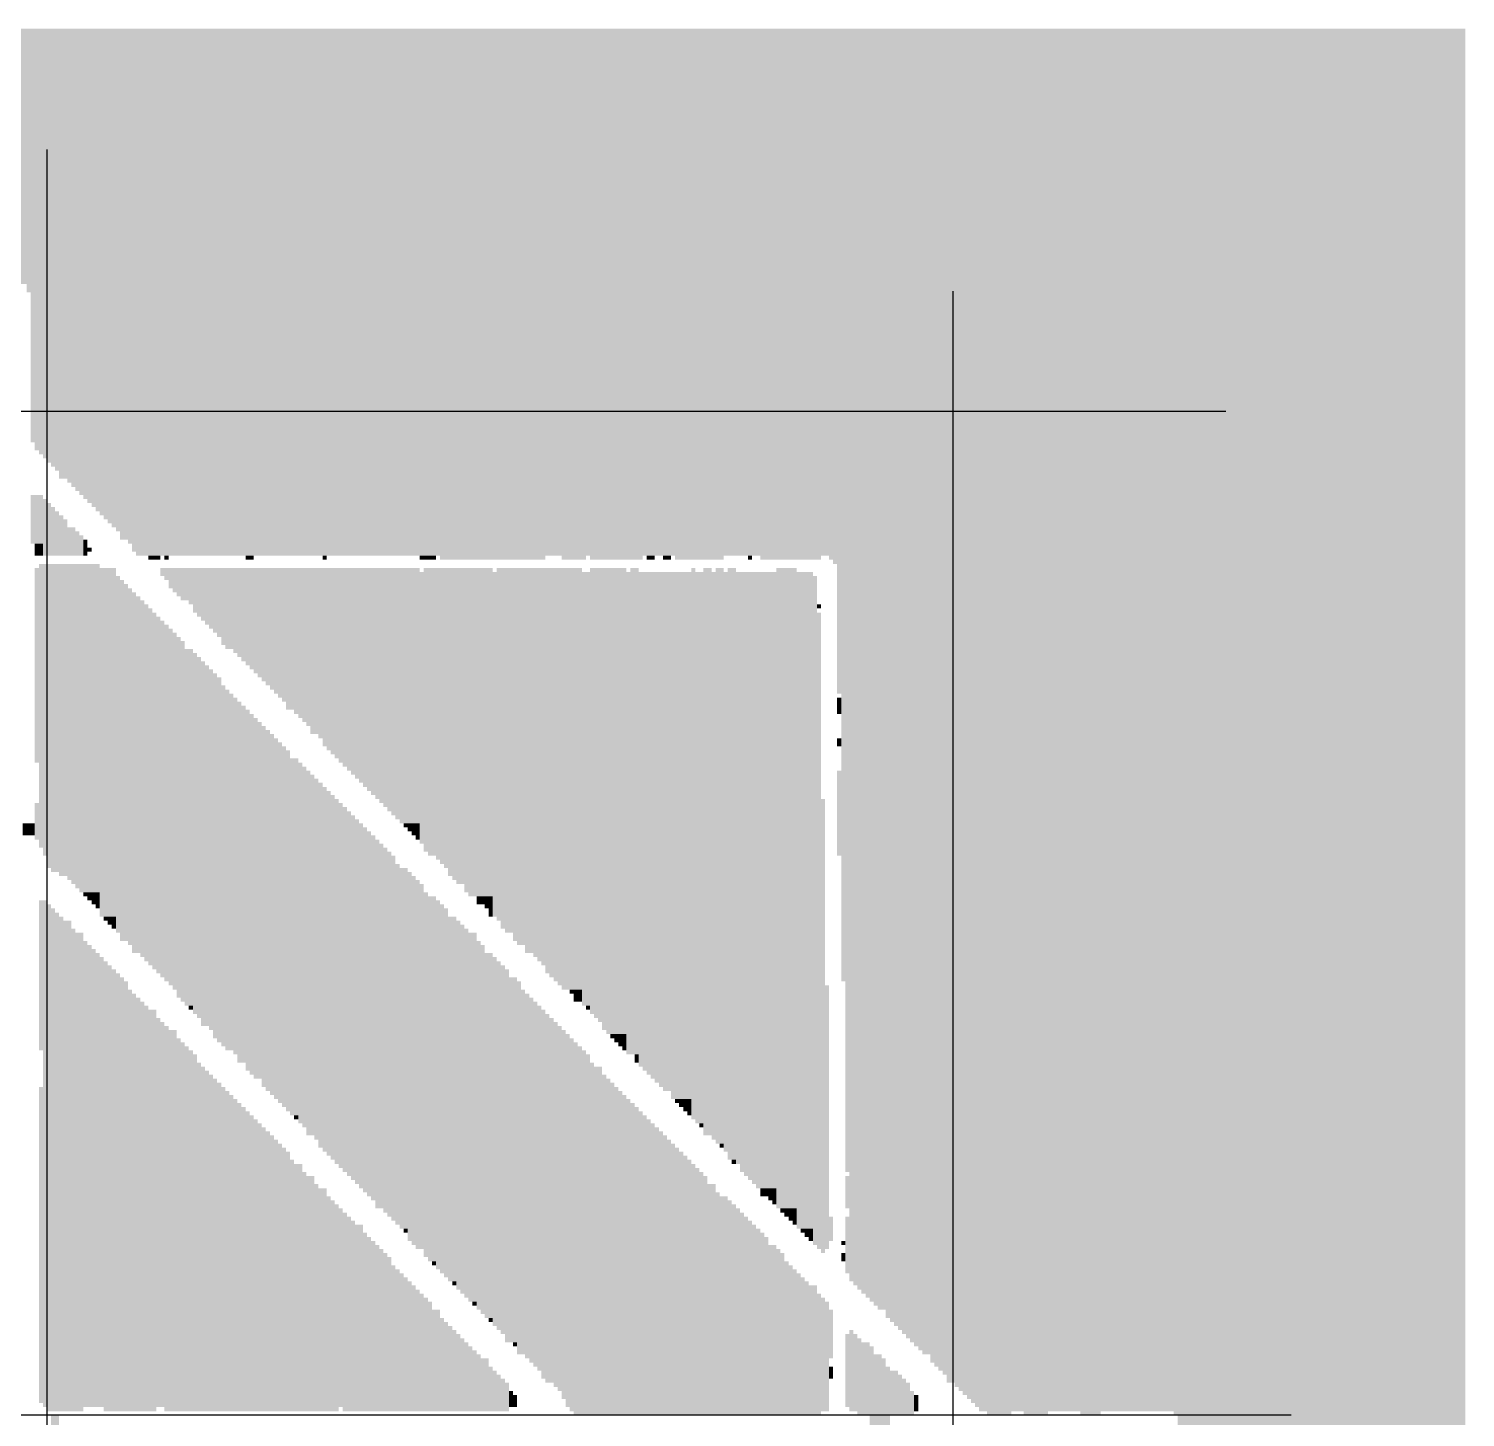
# Model space of a CAD drawing. Extents: x 0 to 19.7, y 0 to 11.
# Drawn here: x 17.126 to 19.7, y 8.194 to 10.681 of the extents above; entities that cross this region are included whole.
import ezdxf

# ---------------------------------------------------------------- set-up
doc = ezdxf.new("R2010")
doc.units = 0
doc.layers.get('0').update_dxf_attribs({"linetype": 'CONTINUOUS'})
doc.layers.add('1', color=1, linetype='CONTINUOUS')

# ---------------------------------------------------------------- blocks, each defined once
blk = doc.blocks.new('*U0')
at = {"color": 7}
for points in [[(0, 1471), (2713, 1471), (0, 1452), (2713, 1452)], [(313, 1452), (2713, 1452), (313, 1450), (2713, 1450)], [(314, 1450), (2713, 1450), (314, 1438), (2713, 1438)], [(315, 1438), (2713, 1438), (315, 1428), (2713, 1428)], [(1341, 1428), (2713, 1428), (1341, 1408), (2713, 1408)], [(2358, 1408), (2713, 1408), (2358, 1406), (2713, 1406)], [(2359, 1406), (2713, 1406), (2359, 1369), (2713, 1369)], [(2360, 1369), (2713, 1369), (2360, 1367), (2713, 1367)], [(2361, 1367), (2713, 1367), (2361, 1366), (2713, 1366)], [(2362, 1366), (2713, 1366), (2362, 1365), (2713, 1365)], [(2363, 1365), (2713, 1365), (2363, 1364), (2713, 1364)], [(2364, 1364), (2713, 1364), (2364, 1363), (2713, 1363)], [(2365, 1363), (2713, 1363), (2365, 1362), (2713, 1362)], [(2366, 1362), (2713, 1362), (2366, 1360), (2713, 1360)], [(2368, 1360), (2713, 1360), (2368, 1359), (2713, 1359)], [(2369, 1359), (2713, 1359), (2369, 1358), (2713, 1358)], [(2370, 1358), (2713, 1358), (2370, 1357), (2713, 1357)], [(2359, 1356), (2362, 1356), (2359, 1344), (2362, 1344)], [(2362, 1355), (2363, 1355), (2362, 1341), (2363, 1341)], [(2371, 1357), (2713, 1357), (2371, 1356), (2713, 1356)], [(2372, 1356), (2713, 1356), (2372, 1355), (2713, 1355)], [(2373, 1355), (2713, 1355), (2373, 1354), (2713, 1354)], [(2363, 1354), (2364, 1354), (2363, 1341), (2364, 1341)], [(2364, 1353), (2365, 1353), (2364, 1341), (2365, 1341)], [(2365, 1352), (2366, 1352), (2365, 1341), (2366, 1341)], [(2366, 1351), (2367, 1351), (2366, 1341), (2367, 1341)], [(2374, 1354), (2713, 1354), (2374, 1353), (2713, 1353)], [(2375, 1353), (2713, 1353), (2375, 1352), (2713, 1352)], [(2376, 1352), (2713, 1352), (2376, 1351), (2713, 1351)], [(2377, 1351), (2713, 1351), (2377, 1350), (2713, 1350)], [(2367, 1350), (2368, 1350), (2367, 1341), (2368, 1341)], [(2368, 1348), (2370, 1348), (2368, 1341), (2370, 1341)], [(2378, 1350), (2713, 1350), (2378, 1349), (2713, 1349)], [(2379, 1349), (2713, 1349), (2379, 1348), (2713, 1348)], [(2380, 1348), (2713, 1348), (2380, 1347), (2713, 1347)], [(2360, 1344), (2362, 1344), (2360, 1341), (2362, 1341)], [(2370, 1347), (2371, 1347), (2370, 1341), (2371, 1341)], [(2371, 1346), (2372, 1346), (2371, 1341), (2372, 1341)], [(2372, 1345), (2373, 1345), (2372, 1341), (2373, 1341)], [(2381, 1347), (2713, 1347), (2381, 1345), (2713, 1345)], [(2383, 1345), (2713, 1345), (2383, 1344), (2713, 1344)], [(2384, 1344), (2713, 1344), (2384, 1342), (2713, 1342)], [(2373, 1343), (2374, 1343), (2373, 1342), (2374, 1342)], [(2385, 1342), (2713, 1342), (2385, 1341), (2713, 1341)], [(2388, 1341), (2391, 1341), (2388, 1340), (2391, 1340)], [(2392, 1341), (2393, 1341), (2392, 1340), (2393, 1340)], [(2412, 1341), (2414, 1341), (2412, 1340), (2414, 1340)], [(2431, 1341), (2432, 1341), (2431, 1340), (2432, 1340)], [(2455, 1341), (2459, 1341), (2455, 1340), (2459, 1340)], [(2460, 1341), (2486, 1341), (2460, 1340), (2486, 1340)], [(2490, 1341), (2496, 1341), (2490, 1340), (2496, 1340)], [(2497, 1341), (2510, 1341), (2497, 1340), (2510, 1340)], [(2511, 1341), (2513, 1341), (2511, 1340), (2513, 1340)], [(2515, 1341), (2517, 1341), (2515, 1340), (2517, 1340)], [(2518, 1341), (2530, 1341), (2518, 1340), (2530, 1340)], [(2536, 1341), (2537, 1341), (2536, 1340), (2537, 1340)], [(2539, 1341), (2554, 1341), (2539, 1340), (2554, 1340)], [(2556, 1341), (2713, 1341), (2556, 1340), (2713, 1340)], [(2360, 1338), (2361, 1338), (2360, 1290), (2361, 1290)], [(2361, 1339), (2376, 1339), (2361, 1269), (2376, 1269)], [(2376, 1338), (2380, 1338), (2376, 1252), (2380, 1252)], [(2391, 1338), (2455, 1338), (2391, 1336), (2455, 1336)], [(2455, 1337), (2456, 1337), (2455, 1270), (2456, 1270)], [(2456, 1338), (2473, 1338), (2456, 1268), (2473, 1268)], [(2473, 1337), (2474, 1337), (2473, 1252), (2474, 1252)], [(2474, 1338), (2495, 1338), (2474, 1251), (2495, 1251)], [(2495, 1337), (2497, 1337), (2495, 1230), (2497, 1230)], [(2497, 1338), (2506, 1338), (2497, 1228), (2506, 1228)], [(2506, 1337), (2507, 1337), (2506, 1218), (2507, 1218)], [(2507, 1338), (2509, 1338), (2507, 1218), (2509, 1218)], [(2509, 1337), (2522, 1337), (2509, 1215), (2522, 1215)], [(2522, 1338), (2523, 1338), (2522, 1202), (2523, 1202)], [(2523, 1337), (2525, 1337), (2523, 1201), (2525, 1201)], [(2525, 1338), (2527, 1338), (2525, 1198), (2527, 1198)], [(2527, 1337), (2528, 1337), (2527, 1197), (2528, 1197)], [(2528, 1338), (2530, 1338), (2528, 1196), (2530, 1196)], [(2530, 1337), (2531, 1337), (2530, 1194), (2531, 1194)], [(2531, 1338), (2533, 1338), (2531, 1192), (2533, 1192)], [(2533, 1337), (2543, 1337), (2533, 1191), (2543, 1191)], [(2543, 1338), (2548, 1338), (2543, 1180), (2548, 1180)], [(2548, 1337), (2552, 1337), (2548, 1175), (2552, 1175)], [(2557, 1340), (2713, 1340), (2557, 1339), (2713, 1339)], [(2558, 1339), (2713, 1339), (2558, 1307), (2713, 1307)], [(2380, 1336), (2381, 1336), (2380, 1248), (2381, 1248)], [(2381, 1335), (2382, 1335), (2381, 1246), (2382, 1246)], [(2382, 1334), (2383, 1334), (2382, 1246), (2383, 1246)], [(2383, 1333), (2384, 1333), (2383, 1245), (2384, 1245)], [(2392, 1336), (2455, 1336), (2392, 1335), (2455, 1335)], [(2393, 1335), (2455, 1335), (2393, 1333), (2455, 1333)], [(2394, 1333), (2455, 1333), (2394, 1332), (2455, 1332)], [(2552, 1336), (2553, 1336), (2552, 1171), (2553, 1171)], [(2384, 1332), (2385, 1332), (2384, 1243), (2385, 1243)], [(2385, 1331), (2386, 1331), (2385, 1243), (2386, 1243)], [(2386, 1330), (2387, 1330), (2386, 1242), (2387, 1242)], [(2395, 1332), (2455, 1332), (2395, 1331), (2455, 1331)], [(2396, 1331), (2455, 1331), (2396, 1330), (2455, 1330)], [(2398, 1330), (2455, 1330), (2398, 1329), (2455, 1329)], [(2387, 1329), (2388, 1329), (2387, 1241), (2388, 1241)], [(2388, 1328), (2389, 1328), (2388, 1240), (2389, 1240)], [(2389, 1327), (2390, 1327), (2389, 1239), (2390, 1239)], [(2390, 1326), (2391, 1326), (2390, 1238), (2391, 1238)], [(2399, 1329), (2455, 1329), (2399, 1327), (2455, 1327)], [(2400, 1327), (2455, 1327), (2400, 1326), (2455, 1326)], [(2401, 1326), (2455, 1326), (2401, 1325), (2455, 1325)], [(2553, 1329), (2554, 1329), (2553, 1328), (2554, 1328)], [(2553, 1327), (2554, 1327), (2553, 1170), (2554, 1170)], [(2391, 1325), (2392, 1325), (2391, 1237), (2392, 1237)], [(2392, 1324), (2393, 1324), (2392, 1236), (2393, 1236)], [(2393, 1323), (2394, 1323), (2393, 1235), (2394, 1235)], [(2402, 1325), (2455, 1325), (2402, 1324), (2455, 1324)], [(2403, 1324), (2455, 1324), (2403, 1323), (2455, 1323)], [(2404, 1323), (2455, 1323), (2404, 1322), (2455, 1322)], [(2394, 1322), (2395, 1322), (2394, 1234), (2395, 1234)], [(2395, 1321), (2396, 1321), (2395, 1232), (2396, 1232)], [(2396, 1320), (2397, 1320), (2396, 1231), (2397, 1231)], [(2405, 1322), (2455, 1322), (2405, 1321), (2455, 1321)], [(2406, 1321), (2455, 1321), (2406, 1319), (2455, 1319)], [(2407, 1319), (2455, 1319), (2407, 1318), (2455, 1318)], [(2397, 1318), (2399, 1318), (2397, 1230), (2399, 1230)], [(2399, 1317), (2400, 1317), (2399, 1228), (2400, 1228)], [(2400, 1316), (2401, 1316), (2400, 1227), (2401, 1227)], [(2409, 1318), (2455, 1318), (2409, 1317), (2455, 1317)], [(2410, 1317), (2455, 1317), (2410, 1316), (2455, 1316)], [(2411, 1316), (2455, 1316), (2411, 1315), (2455, 1315)], [(2401, 1315), (2402, 1315), (2401, 1225), (2402, 1225)], [(2402, 1314), (2403, 1314), (2402, 1225), (2403, 1225)], [(2403, 1313), (2404, 1313), (2403, 1224), (2404, 1224)], [(2404, 1312), (2405, 1312), (2404, 1222), (2405, 1222)], [(2412, 1315), (2455, 1315), (2412, 1314), (2455, 1314)], [(2413, 1314), (2455, 1314), (2413, 1313), (2455, 1313)], [(2414, 1313), (2455, 1313), (2414, 1312), (2455, 1312)], [(2415, 1312), (2455, 1312), (2415, 1311), (2455, 1311)], [(2405, 1311), (2406, 1311), (2405, 1221), (2406, 1221)], [(2406, 1309), (2407, 1309), (2406, 1220), (2407, 1220)], [(2416, 1311), (2455, 1311), (2416, 1310), (2455, 1310)], [(2417, 1310), (2455, 1310), (2417, 1309), (2455, 1309)], [(2418, 1309), (2455, 1309), (2418, 1308), (2455, 1308)], [(2407, 1308), (2408, 1308), (2407, 1219), (2408, 1219)], [(2408, 1307), (2409, 1307), (2408, 1219), (2409, 1219)], [(2409, 1306), (2410, 1306), (2409, 1218), (2410, 1218)], [(2410, 1305), (2411, 1305), (2410, 1216), (2411, 1216)], [(2419, 1308), (2455, 1308), (2419, 1307), (2455, 1307)], [(2420, 1307), (2455, 1307), (2420, 1306), (2455, 1306)], [(2421, 1306), (2455, 1306), (2421, 1305), (2455, 1305)], [(2422, 1305), (2455, 1305), (2422, 1303), (2455, 1303)], [(2558, 1306), (2559, 1306), (2558, 1302), (2559, 1302)], [(2559, 1307), (2713, 1307), (2559, 1236), (2713, 1236)], [(2411, 1304), (2412, 1304), (2411, 1216), (2412, 1216)], [(2412, 1303), (2413, 1303), (2412, 1214), (2413, 1214)], [(2413, 1302), (2414, 1302), (2413, 1213), (2414, 1213)], [(2424, 1303), (2455, 1303), (2424, 1302), (2455, 1302)], [(2425, 1302), (2455, 1302), (2425, 1301), (2455, 1301)], [(2414, 1301), (2415, 1301), (2414, 1212), (2415, 1212)], [(2415, 1300), (2416, 1300), (2415, 1212), (2416, 1212)], [(2416, 1299), (2417, 1299), (2416, 1210), (2417, 1210)], [(2417, 1298), (2418, 1298), (2417, 1209), (2418, 1209)], [(2426, 1301), (2455, 1301), (2426, 1300), (2455, 1300)], [(2427, 1300), (2455, 1300), (2427, 1299), (2455, 1299)], [(2428, 1299), (2455, 1299), (2428, 1297), (2455, 1297)], [(2418, 1297), (2419, 1297), (2418, 1208), (2419, 1208)], [(2419, 1296), (2420, 1296), (2419, 1207), (2420, 1207)], [(2420, 1295), (2421, 1295), (2420, 1206), (2421, 1206)], [(2421, 1294), (2422, 1294), (2421, 1205), (2422, 1205)], [(2430, 1297), (2455, 1297), (2430, 1296), (2455, 1296)], [(2431, 1296), (2455, 1296), (2431, 1294), (2455, 1294)], [(2432, 1294), (2455, 1294), (2432, 1293), (2455, 1293)], [(2558, 1296), (2559, 1296), (2558, 1294), (2559, 1294)], [(2422, 1293), (2423, 1293), (2422, 1204), (2423, 1204)], [(2423, 1291), (2425, 1291), (2423, 1203), (2425, 1203)], [(2433, 1293), (2455, 1293), (2433, 1292), (2455, 1292)], [(2434, 1292), (2455, 1292), (2434, 1291), (2455, 1291)], [(2435, 1291), (2455, 1291), (2435, 1290), (2455, 1290)], [(2425, 1290), (2426, 1290), (2425, 1201), (2426, 1201)], [(2426, 1289), (2427, 1289), (2426, 1200), (2427, 1200)], [(2427, 1288), (2428, 1288), (2427, 1198), (2428, 1198)], [(2428, 1287), (2429, 1287), (2428, 1198), (2429, 1198)], [(2436, 1290), (2455, 1290), (2436, 1289), (2455, 1289)], [(2437, 1289), (2455, 1289), (2437, 1288), (2455, 1288)], [(2438, 1288), (2455, 1288), (2438, 1287), (2455, 1287)], [(2439, 1287), (2455, 1287), (2439, 1286), (2455, 1286)], [(2558, 1288), (2559, 1288), (2558, 1267), (2559, 1267)], [(2429, 1286), (2430, 1286), (2429, 1197), (2430, 1197)], [(2430, 1285), (2431, 1285), (2430, 1195), (2431, 1195)], [(2431, 1284), (2432, 1284), (2431, 1194), (2432, 1194)], [(2440, 1286), (2455, 1286), (2440, 1285), (2455, 1285)], [(2441, 1285), (2455, 1285), (2441, 1284), (2455, 1284)], [(2442, 1284), (2455, 1284), (2442, 1283), (2455, 1283)], [(2360, 1280), (2361, 1280), (2360, 1271), (2361, 1271)], [(2432, 1283), (2433, 1283), (2432, 1193), (2433, 1193)], [(2433, 1282), (2434, 1282), (2433, 1192), (2434, 1192)], [(2434, 1281), (2435, 1281), (2434, 1191), (2435, 1191)], [(2435, 1280), (2436, 1280), (2435, 1190), (2436, 1190)], [(2443, 1283), (2455, 1283), (2443, 1282), (2455, 1282)], [(2444, 1282), (2455, 1282), (2444, 1281), (2455, 1281)], [(2445, 1281), (2455, 1281), (2445, 1280), (2455, 1280)], [(2446, 1280), (2455, 1280), (2446, 1279), (2455, 1279)], [(2554, 1281), (2555, 1281), (2554, 1169), (2555, 1169)], [(2436, 1279), (2437, 1279), (2436, 1189), (2437, 1189)], [(2437, 1278), (2438, 1278), (2437, 1188), (2438, 1188)], [(2438, 1277), (2439, 1277), (2438, 1187), (2439, 1187)], [(2447, 1279), (2455, 1279), (2447, 1278), (2455, 1278)], [(2448, 1278), (2455, 1278), (2448, 1277), (2455, 1277)], [(2449, 1277), (2455, 1277), (2449, 1276), (2455, 1276)], [(2357, 1275), (2360, 1275), (2357, 1272), (2360, 1272)], [(2439, 1276), (2440, 1276), (2439, 1186), (2440, 1186)], [(2440, 1275), (2441, 1275), (2440, 1185), (2441, 1185)], [(2441, 1274), (2442, 1274), (2441, 1184), (2442, 1184)], [(2442, 1273), (2443, 1273), (2442, 1183), (2443, 1183)], [(2450, 1276), (2455, 1276), (2450, 1275), (2455, 1275)], [(2451, 1275), (2455, 1275), (2451, 1274), (2455, 1274)], [(2452, 1274), (2455, 1274), (2452, 1273), (2455, 1273)], [(2453, 1273), (2455, 1273), (2453, 1272), (2455, 1272)], [(2443, 1272), (2444, 1272), (2443, 1182), (2444, 1182)], [(2444, 1271), (2445, 1271), (2444, 1180), (2445, 1180)], [(2445, 1270), (2446, 1270), (2445, 1180), (2446, 1180)], [(2454, 1272), (2455, 1272), (2454, 1271), (2455, 1271)], [(2362, 1269), (2376, 1269), (2362, 1267), (2376, 1267)], [(2363, 1267), (2376, 1267), (2363, 1264), (2376, 1264)], [(2446, 1269), (2447, 1269), (2446, 1179), (2447, 1179)], [(2447, 1268), (2448, 1268), (2447, 1178), (2448, 1178)], [(2448, 1267), (2449, 1267), (2448, 1177), (2449, 1177)], [(2457, 1268), (2473, 1268), (2457, 1267), (2473, 1267)], [(2459, 1267), (2473, 1267), (2459, 1266), (2473, 1266)], [(2460, 1266), (2473, 1266), (2460, 1265), (2473, 1265)], [(2364, 1264), (2376, 1264), (2364, 1263), (2376, 1263)], [(2366, 1263), (2376, 1263), (2366, 1262), (2376, 1262)], [(2449, 1265), (2450, 1265), (2449, 1176), (2450, 1176)], [(2450, 1264), (2452, 1264), (2450, 1175), (2452, 1175)], [(2452, 1263), (2453, 1263), (2452, 1172), (2453, 1172)], [(2461, 1265), (2473, 1265), (2461, 1264), (2473, 1264)], [(2462, 1264), (2473, 1264), (2462, 1262), (2473, 1262)], [(2368, 1262), (2376, 1262), (2368, 1261), (2376, 1261)], [(2369, 1261), (2376, 1261), (2369, 1260), (2376, 1260)], [(2370, 1260), (2376, 1260), (2370, 1259), (2376, 1259)], [(2371, 1259), (2376, 1259), (2371, 1258), (2376, 1258)], [(2453, 1262), (2454, 1262), (2453, 1171), (2454, 1171)], [(2454, 1261), (2455, 1261), (2454, 1170), (2455, 1170)], [(2455, 1260), (2456, 1260), (2455, 1170), (2456, 1170)], [(2463, 1262), (2473, 1262), (2463, 1261), (2473, 1261)], [(2464, 1261), (2473, 1261), (2464, 1260), (2473, 1260)], [(2466, 1260), (2473, 1260), (2466, 1258), (2473, 1258)], [(2361, 1256), (2363, 1256), (2361, 1219), (2363, 1219)], [(2363, 1255), (2364, 1255), (2363, 1130), (2364, 1130)], [(2372, 1258), (2376, 1258), (2372, 1257), (2376, 1257)], [(2373, 1257), (2376, 1257), (2373, 1256), (2376, 1256)], [(2374, 1256), (2376, 1256), (2374, 1255), (2376, 1255)], [(2375, 1255), (2376, 1255), (2375, 1254), (2376, 1254)], [(2456, 1258), (2457, 1258), (2456, 1168), (2457, 1168)], [(2457, 1257), (2459, 1257), (2457, 1167), (2459, 1167)], [(2459, 1256), (2460, 1256), (2459, 1165), (2460, 1165)], [(2460, 1255), (2461, 1255), (2460, 1164), (2461, 1164)], [(2467, 1258), (2473, 1258), (2467, 1257), (2473, 1257)], [(2469, 1257), (2473, 1257), (2469, 1255), (2473, 1255)], [(2471, 1255), (2473, 1255), (2471, 1254), (2473, 1254)], [(2364, 1254), (2365, 1254), (2364, 1130), (2365, 1130)], [(2365, 1253), (2366, 1253), (2365, 1130), (2366, 1130)], [(2366, 1252), (2367, 1252), (2366, 1130), (2367, 1130)], [(2377, 1252), (2380, 1252), (2377, 1251), (2380, 1251)], [(2461, 1254), (2462, 1254), (2461, 1163), (2462, 1163)], [(2462, 1252), (2464, 1252), (2462, 1162), (2464, 1162)], [(2472, 1254), (2473, 1254), (2472, 1252), (2473, 1252)], [(2367, 1251), (2369, 1251), (2367, 1130), (2369, 1130)], [(2369, 1249), (2370, 1249), (2369, 1130), (2370, 1130)], [(2370, 1248), (2372, 1248), (2370, 1130), (2372, 1130)], [(2378, 1251), (2380, 1251), (2378, 1250), (2380, 1250)], [(2379, 1250), (2380, 1250), (2379, 1249), (2380, 1249)], [(2464, 1251), (2465, 1251), (2464, 1160), (2465, 1160)], [(2465, 1250), (2466, 1250), (2465, 1159), (2466, 1159)], [(2466, 1249), (2467, 1249), (2466, 1158), (2467, 1158)], [(2467, 1248), (2469, 1248), (2467, 1157), (2469, 1157)], [(2475, 1251), (2495, 1251), (2475, 1249), (2495, 1249)], [(2476, 1249), (2495, 1249), (2476, 1248), (2495, 1248)], [(2478, 1248), (2495, 1248), (2478, 1246), (2495, 1246)], [(2372, 1246), (2373, 1246), (2372, 1131), (2373, 1131)], [(2373, 1245), (2374, 1245), (2373, 1131), (2374, 1131)], [(2469, 1246), (2470, 1246), (2469, 1155), (2470, 1155)], [(2470, 1245), (2471, 1245), (2470, 1154), (2471, 1154)], [(2479, 1246), (2495, 1246), (2479, 1245), (2495, 1245)], [(2481, 1245), (2495, 1245), (2481, 1243), (2495, 1243)], [(2374, 1244), (2375, 1244), (2374, 1131), (2375, 1131)], [(2375, 1243), (2376, 1243), (2375, 1131), (2376, 1131)], [(2376, 1242), (2377, 1242), (2376, 1131), (2377, 1131)], [(2377, 1241), (2378, 1241), (2377, 1130), (2378, 1130)], [(2471, 1243), (2473, 1243), (2471, 1153), (2473, 1153)], [(2473, 1242), (2474, 1242), (2473, 1151), (2474, 1151)], [(2474, 1241), (2475, 1241), (2474, 1150), (2475, 1150)], [(2483, 1243), (2495, 1243), (2483, 1242), (2495, 1242)], [(2484, 1242), (2495, 1242), (2484, 1241), (2495, 1241)], [(2485, 1241), (2495, 1241), (2485, 1240), (2495, 1240)], [(2378, 1240), (2379, 1240), (2378, 1130), (2379, 1130)], [(2379, 1239), (2380, 1239), (2379, 1130), (2380, 1130)], [(2380, 1238), (2381, 1238), (2380, 1130), (2381, 1130)], [(2475, 1240), (2476, 1240), (2475, 1149), (2476, 1149)], [(2476, 1239), (2477, 1239), (2476, 1147), (2477, 1147)], [(2486, 1240), (2495, 1240), (2486, 1238), (2495, 1238)], [(2487, 1238), (2495, 1238), (2487, 1237), (2495, 1237)], [(2381, 1237), (2382, 1237), (2381, 1130), (2382, 1130)], [(2382, 1236), (2383, 1236), (2382, 1130), (2383, 1130)], [(2383, 1234), (2384, 1234), (2383, 1130), (2384, 1130)], [(2477, 1237), (2479, 1237), (2477, 1147), (2479, 1147)], [(2479, 1236), (2480, 1236), (2479, 1144), (2480, 1144)], [(2480, 1234), (2481, 1234), (2480, 1144), (2481, 1144)], [(2488, 1237), (2495, 1237), (2488, 1236), (2495, 1236)], [(2489, 1236), (2495, 1236), (2489, 1235), (2495, 1235)], [(2490, 1235), (2495, 1235), (2490, 1234), (2495, 1234)], [(2492, 1234), (2495, 1234), (2492, 1233), (2495, 1233)], [(2555, 1235), (2556, 1235), (2555, 1170), (2556, 1170)], [(2560, 1236), (2713, 1236), (2560, 1189), (2713, 1189)], [(2384, 1233), (2385, 1233), (2384, 1130), (2385, 1130)], [(2385, 1232), (2386, 1232), (2385, 1130), (2386, 1130)], [(2386, 1231), (2387, 1231), (2386, 1130), (2387, 1130)], [(2481, 1233), (2482, 1233), (2481, 1143), (2482, 1143)], [(2482, 1232), (2483, 1232), (2482, 1142), (2483, 1142)], [(2483, 1231), (2484, 1231), (2483, 1141), (2484, 1141)], [(2493, 1233), (2495, 1233), (2493, 1231), (2495, 1231)], [(2387, 1230), (2388, 1230), (2387, 1130), (2388, 1130)], [(2388, 1229), (2390, 1229), (2388, 1130), (2390, 1130)], [(2390, 1227), (2391, 1227), (2390, 1131), (2391, 1131)], [(2398, 1230), (2399, 1230), (2398, 1229), (2399, 1229)], [(2484, 1230), (2485, 1230), (2484, 1140), (2485, 1140)], [(2485, 1229), (2486, 1229), (2485, 1138), (2486, 1138)], [(2486, 1228), (2487, 1228), (2486, 1137), (2487, 1137)], [(2487, 1227), (2488, 1227), (2487, 1137), (2488, 1137)], [(2496, 1230), (2497, 1230), (2496, 1229), (2497, 1229)], [(2498, 1228), (2506, 1228), (2498, 1227), (2506, 1227)], [(2499, 1227), (2506, 1227), (2499, 1226), (2506, 1226)], [(2391, 1226), (2392, 1226), (2391, 1131), (2392, 1131)], [(2392, 1225), (2393, 1225), (2392, 1130), (2393, 1130)], [(2393, 1224), (2395, 1224), (2393, 1130), (2395, 1130)], [(2488, 1226), (2489, 1226), (2488, 1136), (2489, 1136)], [(2489, 1225), (2490, 1225), (2489, 1135), (2490, 1135)], [(2490, 1224), (2491, 1224), (2490, 1133), (2491, 1133)], [(2500, 1226), (2506, 1226), (2500, 1224), (2506, 1224)], [(2501, 1224), (2506, 1224), (2501, 1223), (2506, 1223)], [(2395, 1222), (2396, 1222), (2395, 1130), (2396, 1130)], [(2396, 1221), (2397, 1221), (2396, 1130), (2397, 1130)], [(2397, 1220), (2398, 1220), (2397, 1130), (2398, 1130)], [(2491, 1223), (2492, 1223), (2491, 1131), (2492, 1131)], [(2492, 1222), (2493, 1222), (2492, 1130), (2493, 1130)], [(2493, 1221), (2494, 1221), (2493, 1129), (2494, 1129)], [(2494, 1220), (2495, 1220), (2494, 1129), (2495, 1129)], [(2502, 1223), (2506, 1223), (2502, 1222), (2506, 1222)], [(2503, 1222), (2506, 1222), (2503, 1221), (2506, 1221)], [(2504, 1221), (2506, 1221), (2504, 1220), (2506, 1220)], [(2505, 1220), (2506, 1220), (2505, 1219), (2506, 1219)], [(2362, 1219), (2363, 1219), (2362, 1131), (2363, 1131)], [(2398, 1219), (2399, 1219), (2398, 1130), (2399, 1130)], [(2399, 1218), (2400, 1218), (2399, 1130), (2400, 1130)], [(2400, 1216), (2401, 1216), (2400, 1130), (2401, 1130)], [(2495, 1219), (2496, 1219), (2495, 1129), (2496, 1129)], [(2496, 1218), (2497, 1218), (2496, 1129), (2497, 1129)], [(2497, 1216), (2498, 1216), (2497, 1129), (2498, 1129)], [(2508, 1218), (2509, 1218), (2508, 1216), (2509, 1216)], [(2401, 1215), (2402, 1215), (2401, 1130), (2402, 1130)], [(2402, 1214), (2403, 1214), (2402, 1130), (2403, 1130)], [(2403, 1213), (2404, 1213), (2403, 1130), (2404, 1130)], [(2498, 1215), (2500, 1215), (2498, 1129), (2500, 1129)], [(2500, 1213), (2501, 1213), (2500, 1129), (2501, 1129)], [(2510, 1215), (2522, 1215), (2510, 1214), (2522, 1214)], [(2511, 1214), (2522, 1214), (2511, 1213), (2522, 1213)], [(2512, 1213), (2522, 1213), (2512, 1212), (2522, 1212)], [(2361, 1210), (2362, 1210), (2361, 1132), (2362, 1132)], [(2404, 1212), (2405, 1212), (2404, 1130), (2405, 1130)], [(2405, 1211), (2406, 1211), (2405, 1130), (2406, 1130)], [(2406, 1210), (2407, 1210), (2406, 1130), (2407, 1130)], [(2407, 1209), (2408, 1209), (2407, 1130), (2408, 1130)], [(2501, 1212), (2502, 1212), (2501, 1129), (2502, 1129)], [(2502, 1211), (2503, 1211), (2502, 1129), (2503, 1129)], [(2503, 1210), (2504, 1210), (2503, 1129), (2504, 1129)], [(2504, 1209), (2505, 1209), (2504, 1129), (2505, 1129)], [(2513, 1212), (2522, 1212), (2513, 1211), (2522, 1211)], [(2514, 1211), (2522, 1211), (2514, 1210), (2522, 1210)], [(2515, 1210), (2522, 1210), (2515, 1209), (2522, 1209)], [(2517, 1209), (2522, 1209), (2517, 1207), (2522, 1207)], [(2408, 1208), (2409, 1208), (2408, 1130), (2409, 1130)], [(2409, 1207), (2410, 1207), (2409, 1130), (2410, 1130)], [(2410, 1206), (2411, 1206), (2410, 1130), (2411, 1130)], [(2505, 1208), (2506, 1208), (2505, 1129), (2506, 1129)], [(2506, 1207), (2507, 1207), (2506, 1129), (2507, 1129)], [(2507, 1206), (2508, 1206), (2507, 1129), (2508, 1129)], [(2518, 1207), (2522, 1207), (2518, 1206), (2522, 1206)], [(2519, 1206), (2522, 1206), (2519, 1205), (2522, 1205)], [(2411, 1205), (2412, 1205), (2411, 1130), (2412, 1130)], [(2412, 1204), (2413, 1204), (2412, 1130), (2413, 1130)], [(2413, 1203), (2414, 1203), (2413, 1130), (2414, 1130)], [(2414, 1202), (2415, 1202), (2414, 1130), (2415, 1130)], [(2424, 1203), (2425, 1203), (2424, 1202), (2425, 1202)], [(2508, 1205), (2509, 1205), (2508, 1129), (2509, 1129)], [(2509, 1204), (2510, 1204), (2509, 1129), (2510, 1129)], [(2510, 1203), (2511, 1203), (2510, 1129), (2511, 1129)], [(2511, 1202), (2512, 1202), (2511, 1129), (2512, 1129)], [(2520, 1205), (2522, 1205), (2520, 1204), (2522, 1204)], [(2521, 1204), (2522, 1204), (2521, 1203), (2522, 1203)], [(2415, 1201), (2416, 1201), (2415, 1130), (2416, 1130)], [(2416, 1200), (2417, 1200), (2416, 1130), (2417, 1130)], [(2417, 1199), (2418, 1199), (2417, 1130), (2418, 1130)], [(2512, 1201), (2513, 1201), (2512, 1129), (2513, 1129)], [(2513, 1200), (2514, 1200), (2513, 1129), (2514, 1129)], [(2514, 1199), (2515, 1199), (2514, 1129), (2515, 1129)], [(2524, 1201), (2525, 1201), (2524, 1200), (2525, 1200)], [(2418, 1198), (2419, 1198), (2418, 1130), (2419, 1130)], [(2419, 1197), (2420, 1197), (2419, 1130), (2420, 1130)], [(2420, 1196), (2421, 1196), (2420, 1130), (2421, 1130)], [(2421, 1195), (2422, 1195), (2421, 1130), (2422, 1130)], [(2515, 1198), (2516, 1198), (2515, 1129), (2516, 1129)], [(2516, 1197), (2517, 1197), (2516, 1129), (2517, 1129)], [(2517, 1196), (2518, 1196), (2517, 1129), (2518, 1129)], [(2518, 1195), (2519, 1195), (2518, 1129), (2519, 1129)], [(2529, 1196), (2530, 1196), (2529, 1195), (2530, 1195)], [(2422, 1194), (2423, 1194), (2422, 1130), (2423, 1130)], [(2423, 1192), (2424, 1192), (2423, 1130), (2424, 1130)], [(2519, 1194), (2520, 1194), (2519, 1129), (2520, 1129)], [(2520, 1193), (2521, 1193), (2520, 1129), (2521, 1129)], [(2521, 1192), (2522, 1192), (2521, 1129), (2522, 1129)], [(2532, 1192), (2533, 1192), (2532, 1191), (2533, 1191)], [(2424, 1191), (2426, 1191), (2424, 1130), (2426, 1130)], [(2426, 1189), (2427, 1189), (2426, 1130), (2427, 1130)], [(2427, 1188), (2429, 1188), (2427, 1130), (2429, 1130)], [(2522, 1191), (2523, 1191), (2522, 1129), (2523, 1129)], [(2523, 1190), (2524, 1190), (2523, 1129), (2524, 1129)], [(2524, 1189), (2525, 1189), (2524, 1129), (2525, 1129)], [(2525, 1188), (2526, 1188), (2525, 1129), (2526, 1129)], [(2534, 1191), (2543, 1191), (2534, 1189), (2543, 1189)], [(2535, 1189), (2543, 1189), (2535, 1188), (2543, 1188)], [(2536, 1188), (2543, 1188), (2536, 1187), (2543, 1187)], [(2560, 1188), (2561, 1188), (2560, 1180), (2561, 1180)], [(2561, 1189), (2713, 1189), (2561, 1162), (2713, 1162)], [(2429, 1186), (2430, 1186), (2429, 1130), (2430, 1130)], [(2430, 1185), (2432, 1185), (2430, 1130), (2432, 1130)], [(2526, 1186), (2528, 1186), (2526, 1129), (2528, 1129)], [(2537, 1187), (2543, 1187), (2537, 1186), (2543, 1186)], [(2538, 1186), (2543, 1186), (2538, 1185), (2543, 1185)], [(2539, 1185), (2543, 1185), (2539, 1183), (2543, 1183)], [(2432, 1183), (2433, 1183), (2432, 1130), (2433, 1130)], [(2433, 1182), (2434, 1182), (2433, 1130), (2434, 1130)], [(2434, 1181), (2435, 1181), (2434, 1130), (2435, 1130)], [(2528, 1184), (2529, 1184), (2528, 1129), (2529, 1129)], [(2529, 1183), (2531, 1183), (2529, 1129), (2531, 1129)], [(2531, 1182), (2532, 1182), (2531, 1129), (2532, 1129)], [(2532, 1181), (2533, 1181), (2532, 1129), (2533, 1129)], [(2541, 1183), (2543, 1183), (2541, 1182), (2543, 1182)], [(2542, 1182), (2543, 1182), (2542, 1181), (2543, 1181)], [(2435, 1180), (2436, 1180), (2435, 1131), (2436, 1131)], [(2436, 1179), (2437, 1179), (2436, 1130), (2437, 1130)], [(2437, 1178), (2438, 1178), (2437, 1130), (2438, 1130)], [(2438, 1177), (2439, 1177), (2438, 1130), (2439, 1130)], [(2533, 1180), (2534, 1180), (2533, 1129), (2534, 1129)], [(2534, 1179), (2535, 1179), (2534, 1129), (2535, 1129)], [(2535, 1178), (2536, 1178), (2535, 1129), (2536, 1129)], [(2536, 1177), (2537, 1177), (2536, 1129), (2537, 1129)], [(2544, 1180), (2548, 1180), (2544, 1179), (2548, 1179)], [(2545, 1179), (2548, 1179), (2545, 1178), (2548, 1178)], [(2546, 1178), (2548, 1178), (2546, 1177), (2548, 1177)], [(2547, 1177), (2548, 1177), (2547, 1176), (2548, 1176)], [(2556, 1178), (2557, 1178), (2556, 1172), (2557, 1172)], [(2560, 1178), (2561, 1178), (2560, 1164), (2561, 1164)], [(2439, 1176), (2441, 1176), (2439, 1130), (2441, 1130)], [(2441, 1174), (2442, 1174), (2441, 1130), (2442, 1130)], [(2451, 1175), (2452, 1175), (2451, 1174), (2452, 1174)], [(2537, 1176), (2538, 1176), (2537, 1129), (2538, 1129)], [(2538, 1175), (2539, 1175), (2538, 1129), (2539, 1129)], [(2539, 1174), (2540, 1174), (2539, 1129), (2540, 1129)], [(2549, 1175), (2552, 1175), (2549, 1174), (2552, 1174)], [(2550, 1174), (2552, 1174), (2550, 1173), (2552, 1173)], [(2442, 1173), (2443, 1173), (2442, 1130), (2443, 1130)], [(2443, 1172), (2444, 1172), (2443, 1130), (2444, 1130)], [(2444, 1171), (2445, 1171), (2444, 1130), (2445, 1130)], [(2445, 1170), (2446, 1170), (2445, 1130), (2446, 1130)], [(2540, 1173), (2541, 1173), (2540, 1129), (2541, 1129)], [(2541, 1171), (2543, 1171), (2541, 1129), (2543, 1129)], [(2543, 1170), (2544, 1170), (2543, 1129), (2544, 1129)], [(2551, 1173), (2552, 1173), (2551, 1172), (2552, 1172)], [(2559, 1172), (2560, 1172), (2559, 1171), (2560, 1171)], [(2446, 1169), (2447, 1169), (2446, 1130), (2447, 1130)], [(2447, 1168), (2448, 1168), (2447, 1130), (2448, 1130)], [(2458, 1167), (2459, 1167), (2458, 1166), (2459, 1166)], [(2544, 1169), (2545, 1169), (2544, 1129), (2545, 1129)], [(2545, 1167), (2546, 1167), (2545, 1129), (2546, 1129)], [(2559, 1169), (2560, 1169), (2559, 1167), (2560, 1167)], [(2448, 1166), (2449, 1166), (2448, 1130), (2449, 1130)], [(2449, 1165), (2450, 1165), (2449, 1130), (2450, 1130)], [(2450, 1164), (2451, 1164), (2450, 1130), (2451, 1130)], [(2451, 1163), (2452, 1163), (2451, 1130), (2452, 1130)], [(2546, 1166), (2547, 1166), (2546, 1129), (2547, 1129)], [(2547, 1165), (2548, 1165), (2547, 1129), (2548, 1129)], [(2548, 1164), (2549, 1164), (2548, 1129), (2549, 1129)], [(2549, 1163), (2550, 1163), (2549, 1129), (2550, 1129)], [(2452, 1162), (2453, 1162), (2452, 1130), (2453, 1130)], [(2453, 1161), (2454, 1161), (2453, 1130), (2454, 1130)], [(2454, 1160), (2455, 1160), (2454, 1130), (2455, 1130)], [(2463, 1162), (2464, 1162), (2463, 1161), (2464, 1161)], [(2550, 1162), (2551, 1162), (2550, 1129), (2551, 1129)], [(2551, 1161), (2553, 1161), (2551, 1129), (2553, 1129)], [(2562, 1162), (2713, 1162), (2562, 1161), (2713, 1161)], [(2563, 1161), (2713, 1161), (2563, 1160), (2713, 1160)], [(2564, 1160), (2713, 1160), (2564, 1159), (2713, 1159)], [(2455, 1159), (2456, 1159), (2455, 1130), (2456, 1130)], [(2456, 1158), (2457, 1158), (2456, 1130), (2457, 1130)], [(2457, 1157), (2458, 1157), (2457, 1130), (2458, 1130)], [(2468, 1157), (2469, 1157), (2468, 1156), (2469, 1156)], [(2553, 1159), (2554, 1159), (2553, 1129), (2554, 1129)], [(2554, 1158), (2555, 1158), (2554, 1130), (2555, 1130)], [(2555, 1157), (2556, 1157), (2555, 1130), (2556, 1130)], [(2565, 1159), (2713, 1159), (2565, 1158), (2713, 1158)], [(2566, 1158), (2713, 1158), (2566, 1157), (2713, 1157)], [(2567, 1157), (2713, 1157), (2567, 1156), (2713, 1156)], [(2568, 1156), (2713, 1156), (2568, 1155), (2713, 1155)], [(2458, 1155), (2460, 1155), (2458, 1130), (2460, 1130)], [(2460, 1153), (2461, 1153), (2460, 1130), (2461, 1130)], [(2472, 1153), (2473, 1153), (2472, 1152), (2473, 1152)], [(2556, 1155), (2557, 1155), (2556, 1143), (2557, 1143)], [(2570, 1155), (2713, 1155), (2570, 1153), (2713, 1153)], [(2571, 1153), (2713, 1153), (2571, 1152), (2713, 1152)], [(2461, 1152), (2462, 1152), (2461, 1130), (2462, 1130)], [(2462, 1151), (2463, 1151), (2462, 1130), (2463, 1130)], [(2463, 1150), (2464, 1150), (2463, 1130), (2464, 1130)], [(2464, 1149), (2465, 1149), (2464, 1130), (2465, 1130)], [(2560, 1149), (2561, 1149), (2560, 1131), (2561, 1131)], [(2561, 1150), (2562, 1150), (2561, 1130), (2562, 1130)], [(2562, 1149), (2563, 1149), (2562, 1130), (2563, 1130)], [(2572, 1152), (2713, 1152), (2572, 1151), (2713, 1151)], [(2573, 1151), (2713, 1151), (2573, 1150), (2713, 1150)], [(2574, 1150), (2713, 1150), (2574, 1149), (2713, 1149)], [(2575, 1149), (2713, 1149), (2575, 1148), (2713, 1148)], [(2465, 1148), (2466, 1148), (2465, 1130), (2466, 1130)], [(2466, 1147), (2467, 1147), (2466, 1130), (2467, 1130)], [(2467, 1146), (2468, 1146), (2467, 1130), (2468, 1130)], [(2478, 1147), (2479, 1147), (2478, 1146), (2479, 1146)], [(2563, 1148), (2564, 1148), (2563, 1129), (2564, 1129)], [(2564, 1147), (2566, 1147), (2564, 1129), (2566, 1129)], [(2566, 1146), (2567, 1146), (2566, 1110), (2567, 1110)], [(2576, 1148), (2713, 1148), (2576, 1147), (2713, 1147)], [(2577, 1147), (2713, 1147), (2577, 1146), (2713, 1146)], [(2578, 1146), (2713, 1146), (2578, 1145), (2713, 1145)], [(2468, 1145), (2469, 1145), (2468, 1130), (2469, 1130)], [(2469, 1144), (2470, 1144), (2469, 1130), (2470, 1130)], [(2470, 1143), (2472, 1143), (2470, 1130), (2472, 1130)], [(2567, 1144), (2569, 1144), (2567, 1112), (2569, 1112)], [(2569, 1143), (2570, 1143), (2569, 1113), (2570, 1113)], [(2579, 1145), (2713, 1145), (2579, 1144), (2713, 1144)], [(2581, 1144), (2713, 1144), (2581, 1142), (2713, 1142)], [(2582, 1142), (2713, 1142), (2582, 1141), (2713, 1141)], [(2472, 1141), (2473, 1141), (2472, 1130), (2473, 1130)], [(2473, 1140), (2474, 1140), (2473, 1130), (2474, 1130)], [(2474, 1139), (2475, 1139), (2474, 1130), (2475, 1130)], [(2475, 1138), (2476, 1138), (2475, 1130), (2476, 1130)], [(2556, 1141), (2557, 1141), (2556, 1138), (2557, 1138)], [(2570, 1141), (2571, 1141), (2570, 1114), (2571, 1114)], [(2571, 1140), (2573, 1140), (2571, 1129), (2573, 1129)], [(2573, 1139), (2574, 1139), (2573, 1129), (2574, 1129)], [(2574, 1138), (2575, 1138), (2574, 1129), (2575, 1129)], [(2583, 1141), (2713, 1141), (2583, 1140), (2713, 1140)], [(2584, 1140), (2713, 1140), (2584, 1139), (2713, 1139)], [(2585, 1139), (2713, 1139), (2585, 1137), (2713, 1137)], [(2476, 1137), (2477, 1137), (2476, 1130), (2477, 1130)], [(2477, 1135), (2478, 1135), (2477, 1131), (2478, 1131)], [(2575, 1137), (2576, 1137), (2575, 1129), (2576, 1129)], [(2576, 1135), (2577, 1135), (2576, 1129), (2577, 1129)], [(2587, 1137), (2713, 1137), (2587, 1136), (2713, 1136)], [(2588, 1136), (2713, 1136), (2588, 1135), (2713, 1135)], [(2589, 1135), (2713, 1135), (2589, 1134), (2713, 1134)], [(2478, 1134), (2479, 1134), (2478, 1131), (2479, 1131)], [(2577, 1134), (2578, 1134), (2577, 1130), (2578, 1130)], [(2590, 1134), (2713, 1134), (2590, 1133), (2713, 1133)], [(2591, 1133), (2713, 1133), (2591, 1132), (2713, 1132)], [(2592, 1132), (2713, 1132), (2592, 1131), (2713, 1131)], [(2593, 1131), (2713, 1131), (2593, 1130), (2713, 1130)], [(2364, 1129), (2366, 1129), (2364, 940), (2366, 940)], [(2595, 1130), (2601, 1130), (2595, 1129), (2601, 1129)], [(2604, 1130), (2610, 1130), (2604, 1129), (2610, 1129)], [(2618, 1130), (2623, 1130), (2618, 1129), (2623, 1129)], [(2641, 1130), (2713, 1130), (2641, 1129), (2713, 1129)], [(2642, 1129), (2713, 1129), (2642, 793), (2713, 793)]]:
    blk.add_solid(points, dxfattribs=at)

msp = doc.modelspace()

# ---------------------------------------------------------------- linework, layer by layer
at = {"layer": '1'}
for p, q in [((17.1586, 0.2443), (17.1586, 10.465)), ((18.7815, 10.211), (18.7815, 0.2247)), ((1.183, 9.996), (19.2704, 9.996)), ((19.3877, 8.1981), (0.1858, 8.1981))]:
    msp.add_line(p, q, dxfattribs=at)

# ---------------------------------------------------------------- block references
at = {"xscale": 0.007261200278071202, "yscale": 0.007261200278071202, "zscale": 0.007261200278071202}
msp.add_blockref('*U0', (0, 0), dxfattribs=at)

doc.saveas('drawing.dxf')
